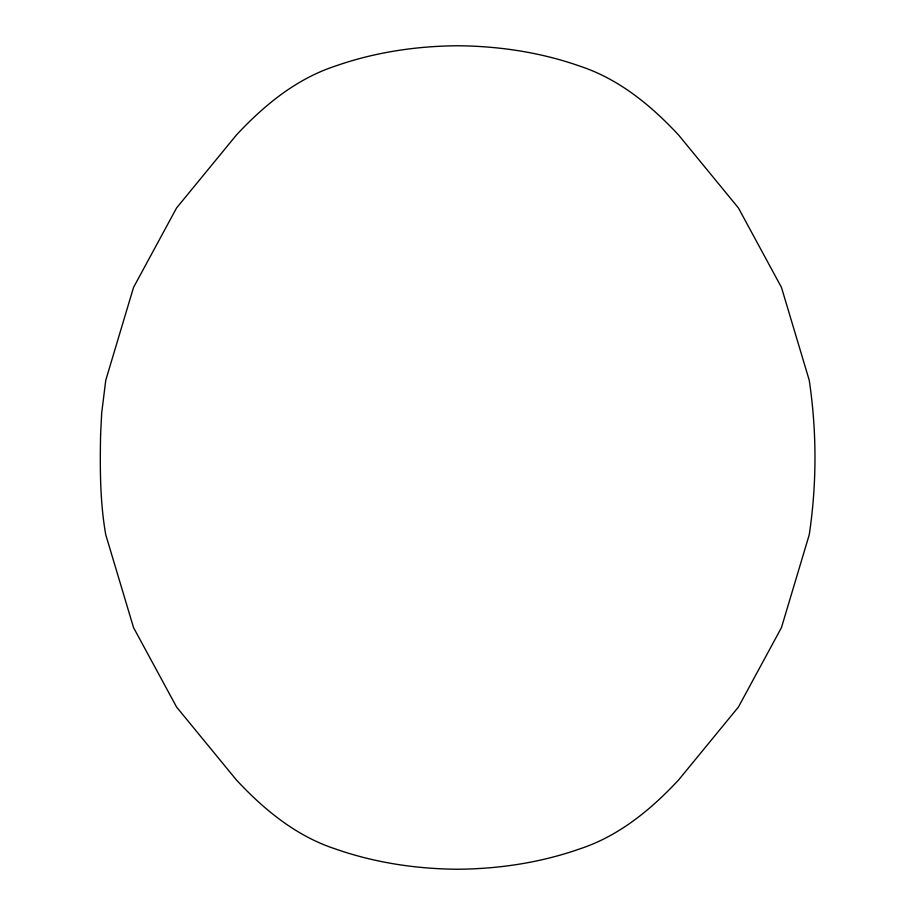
<?xml version="1.0" encoding="UTF-8"?>
<svg xmlns="http://www.w3.org/2000/svg" width="915" height="915" viewBox="0 0 915 915"><rect width="100%" height="100%" fill="white"/><g stroke="black" fill="none" stroke-linecap="round" stroke-linejoin="round"><path stroke-width="1.37" d="M100.604 434.408C99.964 467.897 99.918 501.683 105.763 534.76L133.544 627.599L176.584 707.055L236.425 779.992C263.989 809.603 296.037 835.967 334.97 848.8C374.281 862.662 415.902 868.907 457.5 869.25C499.098 868.907 540.719 862.662 580.03 848.8C618.963 835.967 651.011 809.603 678.575 779.992L738.416 707.055L781.456 627.599L809.237 534.76C816.901 483.738 816.855 431.262 809.237 380.24L781.456 287.401L738.416 207.945L678.575 135.008C651.011 105.397 618.963 79.033 580.03 66.2C540.719 52.338 499.098 46.093 457.5 45.75C415.902 46.093 374.281 52.338 334.97 66.2C296.037 79.033 263.989 105.397 236.425 135.008L176.584 207.945L133.544 287.401L105.763 380.24L101.702 412.894L100.604 434.408"/></g></svg>
